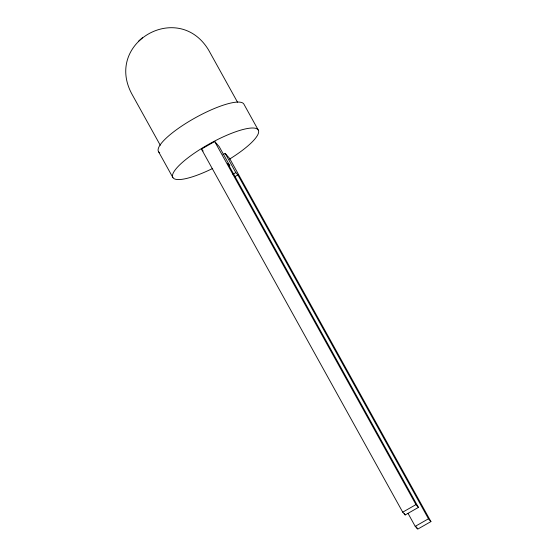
<?xml version="1.0" encoding="UTF-8"?>
<svg xmlns="http://www.w3.org/2000/svg" width="557" height="557" viewBox="0 0 557 557"><rect width="100%" height="100%" fill="white"/><g stroke="black" fill="none" stroke-linecap="round" stroke-linejoin="round"><path stroke-width="0.84" d="M237.498 102.168L208.68 50.172C178.525 -0.035 103.992 42.457 131.87 94.015L160.277 145.252M142.62 37.556L138.693 41.086M201.453 149.074L214.696 141.52L219.207 146.637L229.86 165.861L227.813 163.535L418.418 507.399L405.183 514.96L402.718 512.168L201.453 149.074L203.145 150.996M222.946 154.644L225.153 153.384L229.665 158.501L430.93 521.589L417.687 529.15L415.223 526.358L408.058 513.422M232.868 174.292L235.813 172.607L237.86 174.933L428.465 518.797L430.93 521.589M234.915 176.611L237.86 174.933M402.718 512.168L415.961 504.607L418.418 507.399M415.223 526.358L428.465 518.797M258.197 129.955L243.827 104.02A48.856 11.655 -29 0 0 192.13 119.595A48.856 11.655 -29 0 0 159.727 152.764M225.153 153.384L235.813 172.607M214.696 141.52L415.961 504.607M416.42 526.873L417.263 528.391M404.333 513.436L405.183 514.96M158.543 151.685L172.921 177.62M212.697 168.437A48.856 11.655 -29 0 1 176.924 167.782A48.856 11.655 -29 0 1 247.997 128.423A48.856 11.655 -29 0 1 229.373 159.205"/></g></svg>
